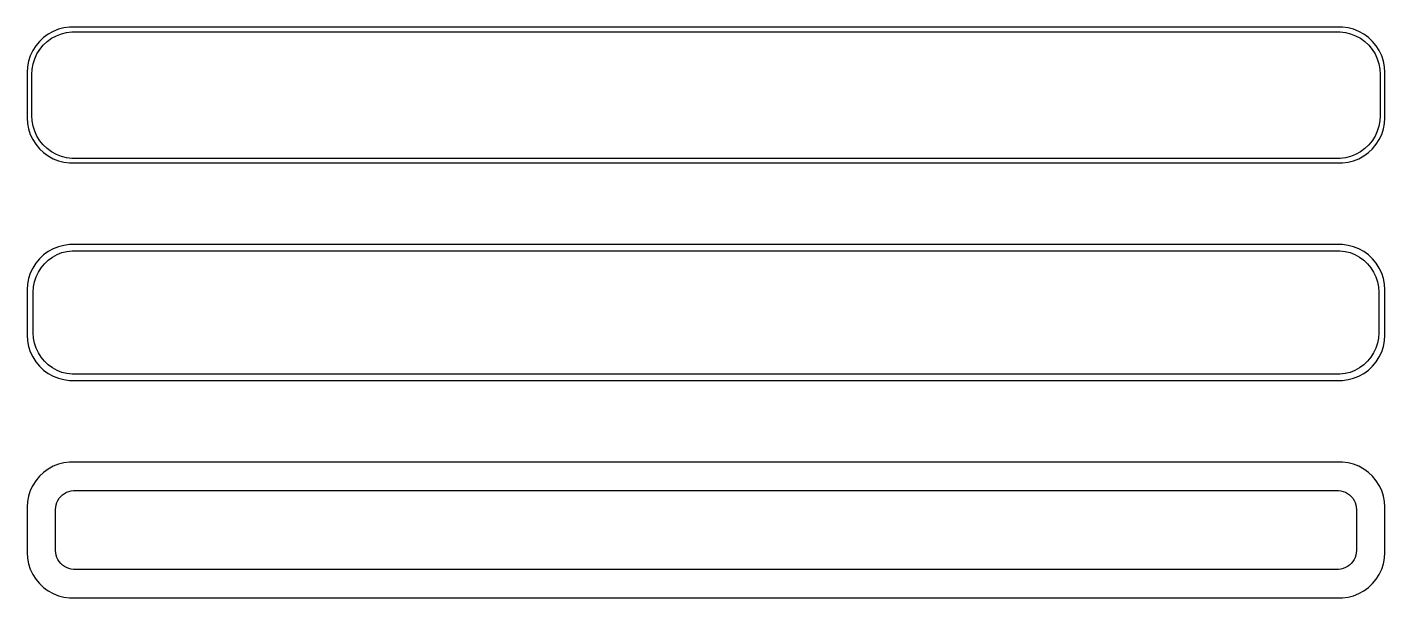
# Model space of a CAD drawing. Header units: metres. Extents: x -75 to 75, y 65 to 127.
import ezdxf

# ---------------------------------------------------------------- set-up
doc = ezdxf.new("R2010")
doc.units = ezdxf.units.M

msp = doc.modelspace()

# ---------------------------------------------------------------- linework, layer by layer
for p, q in [((-73.1871, 126.353), (-73.6448, 125.923)), ((-72.6791, 126.722), (-73.1871, 126.353)), ((-72.7778, 125.91), (-72.2952, 126.261)), ((-72.1289, 127.024), (-72.6791, 126.722)), ((-72.2952, 126.261), (-71.7724, 126.548)), ((-71.5451, 127.255), (-72.1289, 127.024)), ((-71.7724, 126.548), (-71.2178, 126.768)), ((-70.9369, 127.411), (-71.5451, 127.255)), ((-71.2178, 126.768), (-70.6401, 126.916)), ((-70.3139, 127.49), (-70.9369, 127.411)), ((-70.6401, 126.916), (-70.0482, 126.991)), ((70.3139, 127.49), (-70.3139, 127.49)), ((-70.0482, 126.991), (70.0482, 126.991)), ((70.0482, 126.991), (70.6401, 126.916)), ((70.9369, 127.411), (70.3139, 127.49)), ((70.6401, 126.916), (71.2178, 126.768)), ((71.5451, 127.255), (70.9369, 127.411)), ((71.2178, 126.768), (71.7724, 126.548)), ((72.1289, 127.024), (71.5451, 127.255)), ((71.7724, 126.548), (72.2952, 126.261)), ((72.6791, 126.722), (72.1289, 127.024)), ((72.2952, 126.261), (72.7778, 125.91)), ((73.1871, 126.353), (72.6791, 126.722)), ((73.6448, 125.923), (73.1871, 126.353)), ((-74.3815, 124.909), (-74.6489, 124.341)), ((-74.0451, 125.439), (-74.3815, 124.909)), ((-74.1664, 123.999), (-73.9125, 124.538)), ((-73.6448, 125.923), (-74.0451, 125.439)), ((-73.9125, 124.538), (-73.5928, 125.042)), ((-73.5928, 125.042), (-73.2126, 125.502)), ((-73.2126, 125.502), (-72.7778, 125.91)), ((72.7778, 125.91), (73.2126, 125.502)), ((73.2126, 125.502), (73.5928, 125.042)), ((73.5928, 125.042), (73.9125, 124.538)), ((74.0451, 125.439), (73.6448, 125.923)), ((73.9125, 124.538), (74.1664, 123.999)), ((74.3815, 124.909), (74.0451, 125.439)), ((74.6489, 124.341), (74.3815, 124.909)), ((-74.9606, 123.127), (-75, 122.5)), ((-74.8429, 123.743), (-74.9606, 123.127)), ((-74.6489, 124.341), (-74.8429, 123.743)), ((-74.4625, 122.845), (-74.3508, 123.431)), ((-74.3508, 123.431), (-74.1664, 123.999)), ((74.1664, 123.999), (74.3508, 123.431)), ((74.3508, 123.431), (74.4625, 122.845)), ((74.8429, 123.743), (74.6489, 124.341)), ((74.9606, 123.127), (74.8429, 123.743)), ((75, 122.5), (74.9606, 123.127)), ((-75, 122.5), (-75, 117.5)), ((-74.5, 122.25), (-74.4625, 122.845)), ((-74.5, 117.75), (-74.5, 122.25)), ((74.4625, 122.845), (74.5, 122.25)), ((74.5, 122.25), (74.5, 117.75)), ((75, 117.5), (75, 122.5)), ((-75, 117.5), (-74.9606, 116.873)), ((-74.4625, 117.155), (-74.5, 117.75)), ((-74.3508, 116.569), (-74.4625, 117.155)), ((74.4625, 117.155), (74.3508, 116.569)), ((74.5, 117.75), (74.4625, 117.155)), ((74.9606, 116.873), (75, 117.5)), ((-74.9606, 116.873), (-74.8429, 116.257)), ((-74.8429, 116.257), (-74.6489, 115.659)), ((-74.6489, 115.659), (-74.3815, 115.091)), ((-74.1664, 116.001), (-74.3508, 116.569)), ((-73.9125, 115.462), (-74.1664, 116.001)), ((74.1664, 116.001), (73.9125, 115.462)), ((74.3508, 116.569), (74.1664, 116.001)), ((74.3815, 115.091), (74.6489, 115.659)), ((74.6489, 115.659), (74.8429, 116.257)), ((74.8429, 116.257), (74.9606, 116.873)), ((-74.3815, 115.091), (-74.0451, 114.561)), ((-74.0451, 114.561), (-73.6448, 114.077)), ((-73.5928, 114.958), (-73.9125, 115.462)), ((-73.6448, 114.077), (-73.1871, 113.647)), ((-73.2126, 114.498), (-73.5928, 114.958)), ((-72.7778, 114.09), (-73.2126, 114.498)), ((-72.2952, 113.739), (-72.7778, 114.09)), ((72.7778, 114.09), (72.2952, 113.739)), ((73.2126, 114.498), (72.7778, 114.09)), ((73.1871, 113.647), (73.6448, 114.077)), ((73.5928, 114.958), (73.2126, 114.498)), ((73.9125, 115.462), (73.5928, 114.958)), ((73.6448, 114.077), (74.0451, 114.561)), ((74.0451, 114.561), (74.3815, 115.091)), ((-73.1871, 113.647), (-72.6791, 113.278)), ((-72.6791, 113.278), (-72.1289, 112.976)), ((-71.7724, 113.452), (-72.2952, 113.739)), ((-72.1289, 112.976), (-71.5451, 112.745)), ((-71.2178, 113.232), (-71.7724, 113.452)), ((-71.5451, 112.745), (-70.9369, 112.589)), ((-70.6401, 113.084), (-71.2178, 113.232)), ((-70.9369, 112.589), (-70.3139, 112.51)), ((-70.0482, 113.009), (-70.6401, 113.084)), ((-70.3139, 112.51), (70.3139, 112.51)), ((70.0482, 113.009), (-70.0482, 113.009)), ((70.6401, 113.084), (70.0482, 113.009)), ((70.3139, 112.51), (70.9369, 112.589)), ((71.2178, 113.232), (70.6401, 113.084)), ((70.9369, 112.589), (71.5451, 112.745)), ((71.7724, 113.452), (71.2178, 113.232)), ((71.5451, 112.745), (72.1289, 112.976)), ((72.2952, 113.739), (71.7724, 113.452)), ((72.1289, 112.976), (72.6791, 113.278)), ((72.6791, 113.278), (73.1871, 113.647)), ((-73.1871, 102.353), (-73.6448, 101.923)), ((-72.6791, 102.722), (-73.1871, 102.353)), ((-72.1289, 103.024), (-72.6791, 102.722)), ((-72.6684, 101.778), (-72.2032, 102.116)), ((-72.2032, 102.116), (-71.6994, 102.393)), ((-71.5451, 103.255), (-72.1289, 103.024)), ((-71.6994, 102.393), (-71.1648, 102.604)), ((-70.9369, 103.411), (-71.5451, 103.255)), ((-71.1648, 102.604), (-70.6079, 102.747)), ((-70.3139, 103.49), (-70.9369, 103.411)), ((-70.6079, 102.747), (-70.0375, 102.819)), ((70.3139, 103.49), (-70.3139, 103.49)), ((-70.0375, 102.819), (70.0375, 102.819)), ((70.0375, 102.819), (70.6079, 102.747)), ((70.9369, 103.411), (70.3139, 103.49)), ((70.6079, 102.747), (71.1648, 102.604)), ((71.5451, 103.255), (70.9369, 103.411)), ((71.1648, 102.604), (71.6994, 102.393)), ((72.1289, 103.024), (71.5451, 103.255)), ((71.6994, 102.393), (72.2032, 102.116)), ((72.6791, 102.722), (72.1289, 103.024)), ((72.2032, 102.116), (72.6684, 101.778)), ((73.1871, 102.353), (72.6791, 102.722)), ((73.6448, 101.923), (73.1871, 102.353)), ((-74.3815, 100.909), (-74.6489, 100.341)), ((-74.0451, 101.439), (-74.3815, 100.909)), ((-73.6448, 101.923), (-74.0451, 101.439)), ((-73.7621, 100.456), (-73.454, 100.941)), ((-73.454, 100.941), (-73.0875, 101.384)), ((-73.0875, 101.384), (-72.6684, 101.778)), ((72.6684, 101.778), (73.0875, 101.384)), ((73.0875, 101.384), (73.454, 100.941)), ((73.454, 100.941), (73.7621, 100.456)), ((74.0451, 101.439), (73.6448, 101.923)), ((74.3815, 100.909), (74.0451, 101.439)), ((74.6489, 100.341), (74.3815, 100.909)), ((-74.9606, 99.1267), (-75, 98.5)), ((-74.8429, 99.7434), (-74.9606, 99.1267)), ((-74.6489, 100.341), (-74.8429, 99.7434)), ((-74.2923, 98.8238), (-74.1846, 99.3886)), ((-74.1846, 99.3886), (-74.0069, 99.9354)), ((-74.0069, 99.9354), (-73.7621, 100.456)), ((73.7621, 100.456), (74.0069, 99.9354)), ((74.0069, 99.9354), (74.1846, 99.3886)), ((74.1846, 99.3886), (74.2923, 98.8238)), ((74.8429, 99.7434), (74.6489, 100.341)), ((74.9606, 99.1267), (74.8429, 99.7434)), ((75, 98.5), (74.9606, 99.1267)), ((-75, 98.5), (-75, 93.5)), ((-74.3284, 98.25), (-74.2923, 98.8238)), ((-74.3284, 93.75), (-74.3284, 98.25)), ((74.2923, 98.8238), (74.3284, 98.25)), ((74.3284, 98.25), (74.3284, 93.75)), ((75, 93.5), (75, 98.5)), ((-75, 93.5), (-74.9606, 92.8733)), ((-74.2923, 93.1762), (-74.3284, 93.75)), ((-74.1846, 92.6114), (-74.2923, 93.1762)), ((74.2923, 93.1762), (74.1846, 92.6114)), ((74.3284, 93.75), (74.2923, 93.1762)), ((74.9606, 92.8733), (75, 93.5)), ((-74.9606, 92.8733), (-74.8429, 92.2566)), ((-74.8429, 92.2566), (-74.6489, 91.6594)), ((-74.6489, 91.6594), (-74.3815, 91.0912)), ((-74.0069, 92.0646), (-74.1846, 92.6114)), ((-73.7621, 91.5443), (-74.0069, 92.0646)), ((-73.454, 91.0589), (-73.7621, 91.5443)), ((73.7621, 91.5443), (73.454, 91.0589)), ((74.0069, 92.0646), (73.7621, 91.5443)), ((74.1846, 92.6114), (74.0069, 92.0646)), ((74.3815, 91.0912), (74.6489, 91.6594)), ((74.6489, 91.6594), (74.8429, 92.2566)), ((74.8429, 92.2566), (74.9606, 92.8733)), ((-74.3815, 91.0912), (-74.0451, 90.5611)), ((-74.0451, 90.5611), (-73.6448, 90.0773)), ((-73.6448, 90.0773), (-73.1871, 89.6474)), ((-73.0875, 90.6158), (-73.454, 91.0589)), ((-72.6684, 90.2223), (-73.0875, 90.6158)), ((-72.2032, 89.8843), (-72.6684, 90.2223)), ((72.6684, 90.2223), (72.2032, 89.8843)), ((73.0875, 90.6158), (72.6684, 90.2223)), ((73.454, 91.0589), (73.0875, 90.6158)), ((73.1871, 89.6474), (73.6448, 90.0773)), ((73.6448, 90.0773), (74.0451, 90.5611)), ((74.0451, 90.5611), (74.3815, 91.0912)), ((-73.1871, 89.6474), (-72.6791, 89.2784)), ((-72.6791, 89.2784), (-72.1289, 88.9759)), ((-71.6994, 89.6073), (-72.2032, 89.8843)), ((-72.1289, 88.9759), (-71.5451, 88.7447)), ((-71.1648, 89.3956), (-71.6994, 89.6073)), ((-71.5451, 88.7447), (-70.9369, 88.5886)), ((-70.6079, 89.2527), (-71.1648, 89.3956)), ((-70.9369, 88.5886), (-70.3139, 88.5099)), ((-70.0375, 89.1806), (-70.6079, 89.2527)), ((-70.3139, 88.5099), (70.3139, 88.5099)), ((70.0375, 89.1806), (-70.0375, 89.1806)), ((70.6079, 89.2527), (70.0375, 89.1806)), ((70.3139, 88.5099), (70.9369, 88.5886)), ((71.1648, 89.3956), (70.6079, 89.2527)), ((70.9369, 88.5886), (71.5451, 88.7447)), ((71.6994, 89.6073), (71.1648, 89.3956)), ((71.5451, 88.7447), (72.1289, 88.9759)), ((72.2032, 89.8843), (71.6994, 89.6073)), ((72.1289, 88.9759), (72.6791, 89.2784)), ((72.6791, 89.2784), (73.1871, 89.6474)), ((-73.1871, 78.3526), (-73.6448, 77.9227)), ((-72.6791, 78.7216), (-73.1871, 78.3526)), ((-72.1289, 79.0241), (-72.6791, 78.7216)), ((-71.5451, 79.2553), (-72.1289, 79.0241)), ((-70.9369, 79.4114), (-71.5451, 79.2553)), ((-70.3139, 79.4901), (-70.9369, 79.4114)), ((70.3139, 79.4901), (-70.3139, 79.4901)), ((70.9369, 79.4114), (70.3139, 79.4901)), ((71.5451, 79.2553), (70.9369, 79.4114)), ((72.1289, 79.0241), (71.5451, 79.2553)), ((72.6791, 78.7216), (72.1289, 79.0241)), ((73.1871, 78.3526), (72.6791, 78.7216)), ((73.6448, 77.9227), (73.1871, 78.3526)), ((-74.3815, 76.9088), (-74.6489, 76.3406)), ((-74.0451, 77.4389), (-74.3815, 76.9088)), ((-73.6448, 77.9227), (-74.0451, 77.4389)), ((74.0451, 77.4389), (73.6448, 77.9227)), ((74.3815, 76.9088), (74.0451, 77.4389)), ((74.6489, 76.3406), (74.3815, 76.9088)), ((-74.9606, 75.1267), (-75, 74.5)), ((-74.8429, 75.7434), (-74.9606, 75.1267)), ((-74.6489, 76.3406), (-74.8429, 75.7434)), ((-71.7934, 74.7746), (-71.7115, 75.0266)), ((-71.7115, 75.0266), (-71.5987, 75.2663)), ((-71.5987, 75.2663), (-71.4567, 75.49)), ((-71.4567, 75.49), (-71.2879, 75.6941)), ((-71.2879, 75.6941), (-71.0947, 75.8755)), ((-71.0947, 75.8755), (-70.8804, 76.0312)), ((-70.8804, 76.0312), (-70.6482, 76.1588)), ((-70.6482, 76.1588), (-70.4019, 76.2564)), ((-70.4019, 76.2564), (-70.1453, 76.3223)), ((-70.1453, 76.3223), (-69.8825, 76.3555)), ((-69.8825, 76.3555), (69.8825, 76.3555)), ((69.8825, 76.3555), (70.1453, 76.3223)), ((70.1453, 76.3223), (70.4019, 76.2564)), ((70.4019, 76.2564), (70.6482, 76.1588)), ((70.6482, 76.1588), (70.8804, 76.0312)), ((70.8804, 76.0312), (71.0947, 75.8755)), ((71.0947, 75.8755), (71.2879, 75.6941)), ((71.2879, 75.6941), (71.4567, 75.49)), ((71.4567, 75.49), (71.5987, 75.2663)), ((71.5987, 75.2663), (71.7115, 75.0266)), ((71.7115, 75.0266), (71.7934, 74.7746)), ((74.8429, 75.7434), (74.6489, 76.3406)), ((74.9606, 75.1267), (74.8429, 75.7434)), ((75, 74.5), (74.9606, 75.1267)), ((-75, 74.5), (-75, 69.5)), ((-71.8596, 74.25), (-71.843, 74.5144)), ((-71.8596, 69.75), (-71.8596, 74.25)), ((-71.843, 74.5144), (-71.7934, 74.7746)), ((71.7934, 74.7746), (71.843, 74.5144)), ((71.843, 74.5144), (71.8596, 74.25)), ((71.8596, 74.25), (71.8596, 69.75)), ((75, 69.5), (75, 74.5)), ((-75, 69.5), (-74.9606, 68.8733)), ((-71.843, 69.4856), (-71.8596, 69.75)), ((-71.7934, 69.2254), (-71.843, 69.4856)), ((-71.7115, 68.9734), (-71.7934, 69.2254)), ((71.7934, 69.2254), (71.7115, 68.9734)), ((71.843, 69.4856), (71.7934, 69.2254)), ((71.8596, 69.75), (71.843, 69.4856)), ((74.9606, 68.8733), (75, 69.5)), ((-74.9606, 68.8733), (-74.8429, 68.2566)), ((-74.8429, 68.2566), (-74.6489, 67.6594)), ((-74.6489, 67.6594), (-74.3815, 67.0912)), ((-71.5987, 68.7337), (-71.7115, 68.9734)), ((-71.4567, 68.51), (-71.5987, 68.7337)), ((-71.2879, 68.3059), (-71.4567, 68.51)), ((-71.0947, 68.1245), (-71.2879, 68.3059)), ((-70.8804, 67.9688), (-71.0947, 68.1245)), ((-70.6482, 67.8412), (-70.8804, 67.9688)), ((-70.4019, 67.7436), (-70.6482, 67.8412)), ((-70.1453, 67.6777), (-70.4019, 67.7436)), ((-69.8825, 67.6445), (-70.1453, 67.6777)), ((69.8825, 67.6445), (-69.8825, 67.6445)), ((70.1453, 67.6777), (69.8825, 67.6445)), ((70.4019, 67.7436), (70.1453, 67.6777)), ((70.6482, 67.8412), (70.4019, 67.7436)), ((70.8804, 67.9688), (70.6482, 67.8412)), ((71.0947, 68.1245), (70.8804, 67.9688)), ((71.2879, 68.3059), (71.0947, 68.1245)), ((71.4567, 68.51), (71.2879, 68.3059)), ((71.5987, 68.7337), (71.4567, 68.51)), ((71.7115, 68.9734), (71.5987, 68.7337)), ((74.3815, 67.0912), (74.6489, 67.6594)), ((74.6489, 67.6594), (74.8429, 68.2566)), ((74.8429, 68.2566), (74.9606, 68.8733)), ((-74.3815, 67.0912), (-74.0451, 66.5611)), ((-74.0451, 66.5611), (-73.6448, 66.0773)), ((-73.6448, 66.0773), (-73.1871, 65.6474)), ((73.1871, 65.6474), (73.6448, 66.0773)), ((73.6448, 66.0773), (74.0451, 66.5611)), ((74.0451, 66.5611), (74.3815, 67.0912)), ((-73.1871, 65.6474), (-72.6791, 65.2784)), ((-72.6791, 65.2784), (-72.1289, 64.9759)), ((-72.1289, 64.9759), (-71.5451, 64.7447)), ((-71.5451, 64.7447), (-70.9369, 64.5886)), ((-70.9369, 64.5886), (-70.3139, 64.5099)), ((-70.3139, 64.5099), (70.3139, 64.5099)), ((70.3139, 64.5099), (70.9369, 64.5886)), ((70.9369, 64.5886), (71.5451, 64.7447)), ((71.5451, 64.7447), (72.1289, 64.9759)), ((72.1289, 64.9759), (72.6791, 65.2784)), ((72.6791, 65.2784), (73.1871, 65.6474))]:
    msp.add_line(p, q)

doc.saveas('drawing.dxf')
